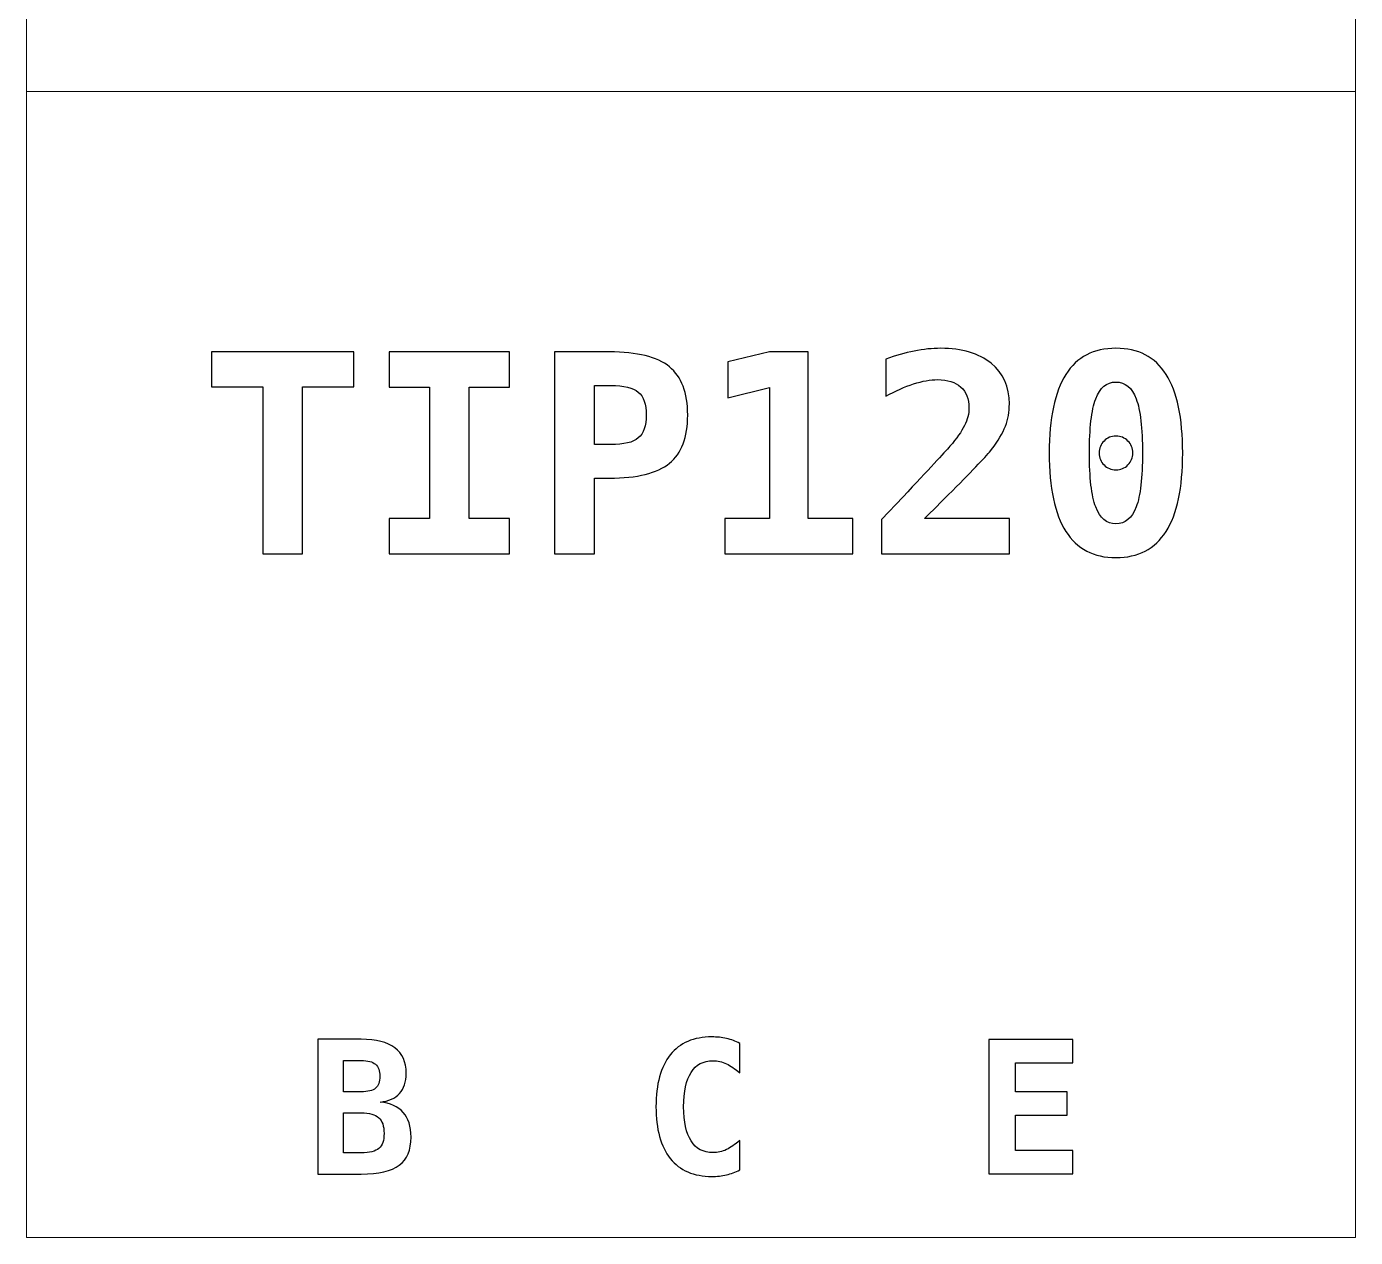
# Model space of a CAD drawing. Header units: centimetres. Extents: x -11.25 to -9.76, y -16.64 to -13.
# Drawn here: x -11.008 to -9.992, y -14.85 to -13.924 of the extents above; entities that cross this region are included whole.
import ezdxf

# ---------------------------------------------------------------- set-up
doc = ezdxf.new("R2010")
doc.units = ezdxf.units.CM
doc.header["$MEASUREMENT"] = 0
doc.layers.add('Layer 1', color=7, linetype='Continuous')

msp = doc.modelspace()

# ---------------------------------------------------------------- linework, layer by layer
at = {"layer": 'Layer 1', "lineweight": 20}
msp.add_lwpolyline([(-11.008, -14.85), (-9.992, -14.85), (-9.992, -13.34), (-11.008, -13.34), (-11.008, -14.85)], close=True, dxfattribs=at)
msp.add_open_spline([(-11.008, -13.9735), (-11.008, -13.9735), (-9.992, -13.9735), (-9.992, -13.9735)], degree=3, dxfattribs=at)
at = {"layer": 'Layer 1', "color": 250}
for points, knots in [([(-10.79699, -14.32703), (-10.79699, -14.32703), (-10.82747, -14.32703), (-10.82747, -14.32703), (-10.82747, -14.32703), (-10.82747, -14.32703), (-10.82747, -14.19939), (-10.82747, -14.19939), (-10.82747, -14.19939), (-10.82747, -14.19939), (-10.86663, -14.19939), (-10.86663, -14.19939), (-10.86663, -14.19939), (-10.86663, -14.19939), (-10.86663, -14.17272), (-10.86663, -14.17272), (-10.86663, -14.17272), (-10.86663, -14.17272), (-10.75783, -14.17272), (-10.75783, -14.17272), (-10.75783, -14.17272), (-10.75783, -14.17272), (-10.75783, -14.19939), (-10.75783, -14.19939), (-10.75783, -14.19939), (-10.75783, -14.19939), (-10.79699, -14.19939), (-10.79699, -14.19939), (-10.79699, -14.19939), (-10.79699, -14.19939), (-10.79699, -14.32703), (-10.79699, -14.32703)], [0, 0, 0, 0, 0.125, 0.125, 0.125, 0.125, 0.25, 0.25, 0.25, 0.25, 0.375, 0.375, 0.375, 0.375, 0.5, 0.5, 0.5, 0.5, 0.625, 0.625, 0.625, 0.625, 0.75, 0.75, 0.75, 0.75, 0.875, 0.875, 0.875, 0.875, 1, 1, 1, 1]), ([(-10.73073, -14.1996), (-10.73073, -14.1996), (-10.73073, -14.17272), (-10.73073, -14.17272), (-10.73073, -14.17272), (-10.73073, -14.17272), (-10.63886, -14.17272), (-10.63886, -14.17272), (-10.63886, -14.17272), (-10.63886, -14.17272), (-10.63886, -14.1996), (-10.63886, -14.1996), (-10.63886, -14.1996), (-10.63886, -14.1996), (-10.66956, -14.1996), (-10.66956, -14.1996), (-10.66956, -14.1996), (-10.66956, -14.1996), (-10.66956, -14.30015), (-10.66956, -14.30015), (-10.66956, -14.30015), (-10.66956, -14.30015), (-10.63886, -14.30015), (-10.63886, -14.30015), (-10.63886, -14.30015), (-10.63886, -14.30015), (-10.63886, -14.32703), (-10.63886, -14.32703), (-10.63886, -14.32703), (-10.63886, -14.32703), (-10.73073, -14.32703), (-10.73073, -14.32703), (-10.73073, -14.32703), (-10.73073, -14.32703), (-10.73073, -14.30015), (-10.73073, -14.30015), (-10.73073, -14.30015), (-10.73073, -14.30015), (-10.70004, -14.30015), (-10.70004, -14.30015), (-10.70004, -14.30015), (-10.70004, -14.30015), (-10.70004, -14.1996), (-10.70004, -14.1996), (-10.70004, -14.1996), (-10.70004, -14.1996), (-10.73073, -14.1996), (-10.73073, -14.1996)], [0, 0, 0, 0, 0.0833333, 0.0833333, 0.0833333, 0.0833333, 0.1666667, 0.1666667, 0.1666667, 0.1666667, 0.25, 0.25, 0.25, 0.25, 0.3333333, 0.3333333, 0.3333333, 0.3333333, 0.4166667, 0.4166667, 0.4166667, 0.4166667, 0.5, 0.5, 0.5, 0.5, 0.5833333, 0.5833333, 0.5833333, 0.5833333, 0.6666667, 0.6666667, 0.6666667, 0.6666667, 0.75, 0.75, 0.75, 0.75, 0.8333333, 0.8333333, 0.8333333, 0.8333333, 0.9166667, 0.9166667, 0.9166667, 0.9166667, 1, 1, 1, 1]), ([(-10.60432, -14.17272), (-10.60432, -14.17272), (-10.56245, -14.17272), (-10.56245, -14.17272), (-10.56245, -14.17272), (-10.54117, -14.17272), (-10.52586, -14.1765), (-10.51652, -14.18408), (-10.51652, -14.18408), (-10.50717, -14.19167), (-10.50251, -14.20398), (-10.50251, -14.22098), (-10.50251, -14.22098), (-10.50251, -14.23799), (-10.50717, -14.2503), (-10.51652, -14.25788), (-10.51652, -14.25788), (-10.52586, -14.26547), (-10.54117, -14.26924), (-10.56245, -14.26924), (-10.56245, -14.26924), (-10.56245, -14.26924), (-10.57384, -14.26924), (-10.57384, -14.26924), (-10.57384, -14.26924), (-10.57384, -14.26924), (-10.57384, -14.32703), (-10.57384, -14.32703), (-10.57384, -14.32703), (-10.57384, -14.32703), (-10.60432, -14.32703), (-10.60432, -14.32703), (-10.60432, -14.32703), (-10.60432, -14.32703), (-10.60432, -14.17272), (-10.60432, -14.17272)], [0, 0, 0, 0, 0.1111111, 0.1111111, 0.1111111, 0.1111111, 0.2222222, 0.2222222, 0.2222222, 0.2222222, 0.3333333, 0.3333333, 0.3333333, 0.3333333, 0.4444444, 0.4444444, 0.4444444, 0.4444444, 0.5555556, 0.5555556, 0.5555556, 0.5555556, 0.6666667, 0.6666667, 0.6666667, 0.6666667, 0.7777778, 0.7777778, 0.7777778, 0.7777778, 0.8888889, 0.8888889, 0.8888889, 0.8888889, 1, 1, 1, 1]), ([(-10.47421, -14.30015), (-10.47421, -14.30015), (-10.4401, -14.30015), (-10.4401, -14.30015), (-10.4401, -14.30015), (-10.4401, -14.30015), (-10.4401, -14.19999), (-10.4401, -14.19999), (-10.4401, -14.19999), (-10.4401, -14.19999), (-10.47181, -14.20786), (-10.47181, -14.20786), (-10.47181, -14.20786), (-10.47181, -14.20786), (-10.47181, -14.18038), (-10.47181, -14.18038), (-10.47181, -14.18038), (-10.47181, -14.18038), (-10.43989, -14.17272), (-10.43989, -14.17272), (-10.43989, -14.17272), (-10.43989, -14.17272), (-10.41043, -14.17272), (-10.41043, -14.17272), (-10.41043, -14.17272), (-10.41043, -14.17272), (-10.41043, -14.30015), (-10.41043, -14.30015), (-10.41043, -14.30015), (-10.41043, -14.30015), (-10.37631, -14.30015), (-10.37631, -14.30015), (-10.37631, -14.30015), (-10.37631, -14.30015), (-10.37631, -14.32703), (-10.37631, -14.32703), (-10.37631, -14.32703), (-10.37631, -14.32703), (-10.47421, -14.32703), (-10.47421, -14.32703), (-10.47421, -14.32703), (-10.47421, -14.32703), (-10.47421, -14.30015), (-10.47421, -14.30015)], [0, 0, 0, 0, 0.0909091, 0.0909091, 0.0909091, 0.0909091, 0.1818182, 0.1818182, 0.1818182, 0.1818182, 0.2727273, 0.2727273, 0.2727273, 0.2727273, 0.3636364, 0.3636364, 0.3636364, 0.3636364, 0.4545455, 0.4545455, 0.4545455, 0.4545455, 0.5454545, 0.5454545, 0.5454545, 0.5454545, 0.6363636, 0.6363636, 0.6363636, 0.6363636, 0.7272727, 0.7272727, 0.7272727, 0.7272727, 0.8181818, 0.8181818, 0.8181818, 0.8181818, 0.9090909, 0.9090909, 0.9090909, 0.9090909, 1, 1, 1, 1]), ([(-10.32138, -14.30015), (-10.32138, -14.30015), (-10.25636, -14.30015), (-10.25636, -14.30015), (-10.25636, -14.30015), (-10.25636, -14.30015), (-10.25636, -14.32703), (-10.25636, -14.32703), (-10.25636, -14.32703), (-10.25636, -14.32703), (-10.35433, -14.32703), (-10.35433, -14.32703), (-10.35433, -14.32703), (-10.35433, -14.32703), (-10.35433, -14.30096), (-10.35433, -14.30096), (-10.35433, -14.30096), (-10.35433, -14.30096), (-10.33779, -14.28343), (-10.33779, -14.28343), (-10.33779, -14.28343), (-10.31817, -14.26254), (-10.30625, -14.2497), (-10.30205, -14.24487), (-10.30205, -14.24487), (-10.2969, -14.23894), (-10.29316, -14.23368), (-10.2909, -14.2291), (-10.2909, -14.2291), (-10.28861, -14.22451), (-10.28748, -14.22), (-10.28748, -14.21552), (-10.28748, -14.21552), (-10.28748, -14.20864), (-10.28956, -14.20331), (-10.29372, -14.19957), (-10.29372, -14.19957), (-10.29789, -14.19579), (-10.30381, -14.19392), (-10.31143, -14.19392), (-10.31143, -14.19392), (-10.3169, -14.19392), (-10.323, -14.19502), (-10.32978, -14.19717), (-10.32978, -14.19717), (-10.33659, -14.19936), (-10.34364, -14.2025), (-10.35102, -14.20663), (-10.35102, -14.20663), (-10.35102, -14.20663), (-10.35102, -14.17819), (-10.35102, -14.17819), (-10.35102, -14.17819), (-10.34364, -14.17551), (-10.33645, -14.17346), (-10.32935, -14.17205), (-10.32935, -14.17205), (-10.3223, -14.17064), (-10.31553, -14.16994), (-10.30907, -14.16994), (-10.30907, -14.16994), (-10.29274, -14.16994), (-10.27989, -14.17375), (-10.27058, -14.18137), (-10.27058, -14.18137), (-10.26123, -14.18895), (-10.25657, -14.19936), (-10.25657, -14.21252), (-10.25657, -14.21252), (-10.25657, -14.21858), (-10.2576, -14.22426), (-10.25961, -14.22956), (-10.25961, -14.22956), (-10.26166, -14.23488), (-10.26515, -14.24077), (-10.27012, -14.24723), (-10.27012, -14.24723), (-10.27376, -14.25192), (-10.28377, -14.26247), (-10.30018, -14.27888), (-10.30018, -14.27888), (-10.30907, -14.28773), (-10.31612, -14.29486), (-10.32138, -14.30015)], [0, 0, 0, 0, 0.047619, 0.047619, 0.047619, 0.047619, 0.0952381, 0.0952381, 0.0952381, 0.0952381, 0.1428571, 0.1428571, 0.1428571, 0.1428571, 0.1904762, 0.1904762, 0.1904762, 0.1904762, 0.2380952, 0.2380952, 0.2380952, 0.2380952, 0.2857143, 0.2857143, 0.2857143, 0.2857143, 0.3333333, 0.3333333, 0.3333333, 0.3333333, 0.3809524, 0.3809524, 0.3809524, 0.3809524, 0.4285714, 0.4285714, 0.4285714, 0.4285714, 0.4761905, 0.4761905, 0.4761905, 0.4761905, 0.5238095, 0.5238095, 0.5238095, 0.5238095, 0.5714286, 0.5714286, 0.5714286, 0.5714286, 0.6190476, 0.6190476, 0.6190476, 0.6190476, 0.6666667, 0.6666667, 0.6666667, 0.6666667, 0.7142857, 0.7142857, 0.7142857, 0.7142857, 0.7619048, 0.7619048, 0.7619048, 0.7619048, 0.8095238, 0.8095238, 0.8095238, 0.8095238, 0.8571429, 0.8571429, 0.8571429, 0.8571429, 0.9047619, 0.9047619, 0.9047619, 0.9047619, 0.952381, 0.952381, 0.952381, 0.952381, 1, 1, 1, 1]), ([(-10.22609, -14.25002), (-10.22609, -14.22331), (-10.22186, -14.20327), (-10.21339, -14.18994), (-10.21339, -14.18994), (-10.20489, -14.1766), (-10.19215, -14.16994), (-10.17511, -14.16994), (-10.17511, -14.16994), (-10.15804, -14.16994), (-10.14527, -14.17657), (-10.13677, -14.18987), (-10.13677, -14.18987), (-10.1283, -14.20317), (-10.12406, -14.22324), (-10.12406, -14.25002), (-10.12406, -14.25002), (-10.12406, -14.27676), (-10.1283, -14.2968), (-10.13677, -14.3101), (-10.13677, -14.3101), (-10.14527, -14.3234), (-10.15804, -14.33003), (-10.17511, -14.33003), (-10.17511, -14.33003), (-10.19215, -14.33003), (-10.20489, -14.32336), (-10.21339, -14.31003), (-10.21339, -14.31003), (-10.22186, -14.29669), (-10.22609, -14.27669), (-10.22609, -14.25002)], [0, 0, 0, 0, 0.125, 0.125, 0.125, 0.125, 0.25, 0.25, 0.25, 0.25, 0.375, 0.375, 0.375, 0.375, 0.5, 0.5, 0.5, 0.5, 0.625, 0.625, 0.625, 0.625, 0.75, 0.75, 0.75, 0.75, 0.875, 0.875, 0.875, 0.875, 1, 1, 1, 1]), ([(-10.57384, -14.19837), (-10.57384, -14.19837), (-10.57384, -14.2436), (-10.57384, -14.2436), (-10.57384, -14.2436), (-10.57384, -14.2436), (-10.56132, -14.2436), (-10.56132, -14.2436), (-10.56132, -14.2436), (-10.55133, -14.2436), (-10.54431, -14.2419), (-10.54029, -14.23855), (-10.54029, -14.23855), (-10.53624, -14.23517), (-10.53422, -14.22931), (-10.53422, -14.22098), (-10.53422, -14.22098), (-10.53422, -14.21266), (-10.53624, -14.2068), (-10.54029, -14.20341), (-10.54029, -14.20341), (-10.54431, -14.20006), (-10.55133, -14.19837), (-10.56132, -14.19837), (-10.56132, -14.19837), (-10.56132, -14.19837), (-10.57384, -14.19837), (-10.57384, -14.19837)], [0, 0, 0, 0, 0.1428571, 0.1428571, 0.1428571, 0.1428571, 0.2857143, 0.2857143, 0.2857143, 0.2857143, 0.4285714, 0.4285714, 0.4285714, 0.4285714, 0.5714286, 0.5714286, 0.5714286, 0.5714286, 0.7142857, 0.7142857, 0.7142857, 0.7142857, 0.8571429, 0.8571429, 0.8571429, 0.8571429, 1, 1, 1, 1]), ([(-10.17511, -14.19576), (-10.18217, -14.19576), (-10.18728, -14.20006), (-10.19053, -14.20867), (-10.19053, -14.20867), (-10.19377, -14.21731), (-10.1954, -14.23107), (-10.1954, -14.25002), (-10.1954, -14.25002), (-10.1954, -14.26893), (-10.19377, -14.28265), (-10.19053, -14.29129), (-10.19053, -14.29129), (-10.18728, -14.2999), (-10.18217, -14.3042), (-10.17511, -14.3042), (-10.17511, -14.3042), (-10.16802, -14.3042), (-10.16287, -14.2999), (-10.15963, -14.29129), (-10.15963, -14.29129), (-10.15638, -14.28265), (-10.15476, -14.26893), (-10.15476, -14.25002), (-10.15476, -14.25002), (-10.15476, -14.23107), (-10.15638, -14.21731), (-10.15963, -14.20867), (-10.15963, -14.20867), (-10.16287, -14.20006), (-10.16802, -14.19576), (-10.17511, -14.19576)], [0, 0, 0, 0, 0.125, 0.125, 0.125, 0.125, 0.25, 0.25, 0.25, 0.25, 0.375, 0.375, 0.375, 0.375, 0.5, 0.5, 0.5, 0.5, 0.625, 0.625, 0.625, 0.625, 0.75, 0.75, 0.75, 0.75, 0.875, 0.875, 0.875, 0.875, 1, 1, 1, 1]), ([(-10.18795, -14.25002), (-10.18795, -14.24638), (-10.18672, -14.24331), (-10.18421, -14.24085), (-10.18421, -14.24085), (-10.18174, -14.23834), (-10.17871, -14.23711), (-10.17511, -14.23711), (-10.17511, -14.23711), (-10.17148, -14.23711), (-10.16841, -14.23834), (-10.16594, -14.24085), (-10.16594, -14.24085), (-10.16344, -14.24331), (-10.1622, -14.24638), (-10.1622, -14.25002), (-10.1622, -14.25002), (-10.1622, -14.25362), (-10.16344, -14.25665), (-10.16594, -14.25912), (-10.16594, -14.25912), (-10.16841, -14.26162), (-10.17148, -14.26286), (-10.17511, -14.26286), (-10.17511, -14.26286), (-10.17871, -14.26286), (-10.18174, -14.26162), (-10.18421, -14.25919), (-10.18421, -14.25919), (-10.18672, -14.25676), (-10.18795, -14.25369), (-10.18795, -14.25002)], [0, 0, 0, 0, 0.125, 0.125, 0.125, 0.125, 0.25, 0.25, 0.25, 0.25, 0.375, 0.375, 0.375, 0.375, 0.5, 0.5, 0.5, 0.5, 0.625, 0.625, 0.625, 0.625, 0.75, 0.75, 0.75, 0.75, 0.875, 0.875, 0.875, 0.875, 1, 1, 1, 1]), ([(-10.78531, -14.69848), (-10.78531, -14.69848), (-10.75217, -14.69848), (-10.75217, -14.69848), (-10.75217, -14.69848), (-10.74072, -14.69848), (-10.73214, -14.70064), (-10.72638, -14.70499), (-10.72638, -14.70499), (-10.72061, -14.70932), (-10.71772, -14.71581), (-10.71772, -14.72444), (-10.71772, -14.72444), (-10.71772, -14.73108), (-10.71941, -14.73623), (-10.72282, -14.73994), (-10.72282, -14.73994), (-10.72621, -14.74368), (-10.7312, -14.74582), (-10.73776, -14.74643), (-10.73776, -14.74643), (-10.7299, -14.74721), (-10.724, -14.74984), (-10.72003, -14.75436), (-10.72003, -14.75436), (-10.71605, -14.75885), (-10.71408, -14.76515), (-10.71408, -14.77324), (-10.71408, -14.77324), (-10.71408, -14.78317), (-10.71706, -14.79034), (-10.72304, -14.79481), (-10.72304, -14.79481), (-10.72901, -14.79926), (-10.73872, -14.80149), (-10.75217, -14.80149), (-10.75217, -14.80149), (-10.75217, -14.80149), (-10.78531, -14.80149), (-10.78531, -14.80149), (-10.78531, -14.80149), (-10.78531, -14.80149), (-10.78531, -14.69848), (-10.78531, -14.69848)], [0, 0, 0, 0, 0.0909091, 0.0909091, 0.0909091, 0.0909091, 0.1818182, 0.1818182, 0.1818182, 0.1818182, 0.2727273, 0.2727273, 0.2727273, 0.2727273, 0.3636364, 0.3636364, 0.3636364, 0.3636364, 0.4545455, 0.4545455, 0.4545455, 0.4545455, 0.5454545, 0.5454545, 0.5454545, 0.5454545, 0.6363636, 0.6363636, 0.6363636, 0.6363636, 0.7272727, 0.7272727, 0.7272727, 0.7272727, 0.8181818, 0.8181818, 0.8181818, 0.8181818, 0.9090909, 0.9090909, 0.9090909, 0.9090909, 1, 1, 1, 1]), ([(-10.46276, -14.79839), (-10.46598, -14.80003), (-10.46934, -14.80128), (-10.47289, -14.8021), (-10.47289, -14.8021), (-10.47642, -14.80293), (-10.48014, -14.80335), (-10.48404, -14.80335), (-10.48404, -14.80335), (-10.49792, -14.80335), (-10.50852, -14.79879), (-10.51581, -14.78964), (-10.51581, -14.78964), (-10.52313, -14.78049), (-10.52677, -14.7673), (-10.52677, -14.75001), (-10.52677, -14.75001), (-10.52677, -14.7327), (-10.52313, -14.71948), (-10.51581, -14.71033), (-10.51581, -14.71033), (-10.50852, -14.70119), (-10.49792, -14.69662), (-10.48404, -14.69662), (-10.48404, -14.69662), (-10.48014, -14.69662), (-10.4764, -14.69705), (-10.47282, -14.69787), (-10.47282, -14.69787), (-10.46922, -14.69869), (-10.46589, -14.69994), (-10.46276, -14.70159), (-10.46276, -14.70159), (-10.46276, -14.70159), (-10.46276, -14.72419), (-10.46276, -14.72419), (-10.46276, -14.72419), (-10.46624, -14.72096), (-10.46965, -14.71861), (-10.47292, -14.71711), (-10.47292, -14.71711), (-10.47621, -14.71563), (-10.4796, -14.71487), (-10.4831, -14.71487), (-10.4831, -14.71487), (-10.49053, -14.71487), (-10.49615, -14.71784), (-10.49994, -14.72374), (-10.49994, -14.72374), (-10.50373, -14.72964), (-10.50563, -14.73839), (-10.50563, -14.75001), (-10.50563, -14.75001), (-10.50563, -14.7616), (-10.50373, -14.77033), (-10.49994, -14.77623), (-10.49994, -14.77623), (-10.49615, -14.78214), (-10.49053, -14.7851), (-10.4831, -14.7851), (-10.4831, -14.7851), (-10.4796, -14.7851), (-10.47621, -14.78435), (-10.47292, -14.78286), (-10.47292, -14.78286), (-10.46965, -14.78136), (-10.46624, -14.77901), (-10.46276, -14.77579), (-10.46276, -14.77579), (-10.46276, -14.77579), (-10.46276, -14.79839), (-10.46276, -14.79839)], [0, 0, 0, 0, 0.0555556, 0.0555556, 0.0555556, 0.0555556, 0.1111111, 0.1111111, 0.1111111, 0.1111111, 0.1666667, 0.1666667, 0.1666667, 0.1666667, 0.2222222, 0.2222222, 0.2222222, 0.2222222, 0.2777778, 0.2777778, 0.2777778, 0.2777778, 0.3333333, 0.3333333, 0.3333333, 0.3333333, 0.3888889, 0.3888889, 0.3888889, 0.3888889, 0.4444444, 0.4444444, 0.4444444, 0.4444444, 0.5, 0.5, 0.5, 0.5, 0.5555556, 0.5555556, 0.5555556, 0.5555556, 0.6111111, 0.6111111, 0.6111111, 0.6111111, 0.6666667, 0.6666667, 0.6666667, 0.6666667, 0.7222222, 0.7222222, 0.7222222, 0.7222222, 0.7777778, 0.7777778, 0.7777778, 0.7777778, 0.8333333, 0.8333333, 0.8333333, 0.8333333, 0.8888889, 0.8888889, 0.8888889, 0.8888889, 0.9444444, 0.9444444, 0.9444444, 0.9444444, 1, 1, 1, 1]), ([(-10.20817, -14.80142), (-10.20817, -14.80142), (-10.27226, -14.80142), (-10.27226, -14.80142), (-10.27226, -14.80142), (-10.27226, -14.80142), (-10.27226, -14.69855), (-10.27226, -14.69855), (-10.27226, -14.69855), (-10.27226, -14.69855), (-10.20817, -14.69855), (-10.20817, -14.69855), (-10.20817, -14.69855), (-10.20817, -14.69855), (-10.20817, -14.71647), (-10.20817, -14.71647), (-10.20817, -14.71647), (-10.20817, -14.71647), (-10.25194, -14.71647), (-10.25194, -14.71647), (-10.25194, -14.71647), (-10.25194, -14.71647), (-10.25194, -14.73865), (-10.25194, -14.73865), (-10.25194, -14.73865), (-10.25194, -14.73865), (-10.21231, -14.73865), (-10.21231, -14.73865), (-10.21231, -14.73865), (-10.21231, -14.73865), (-10.21231, -14.75657), (-10.21231, -14.75657), (-10.21231, -14.75657), (-10.21231, -14.75657), (-10.25194, -14.75657), (-10.25194, -14.75657), (-10.25194, -14.75657), (-10.25194, -14.75657), (-10.25194, -14.7835), (-10.25194, -14.7835), (-10.25194, -14.7835), (-10.25194, -14.7835), (-10.20817, -14.7835), (-10.20817, -14.7835), (-10.20817, -14.7835), (-10.20817, -14.7835), (-10.20817, -14.80142), (-10.20817, -14.80142)], [0, 0, 0, 0, 0.0833333, 0.0833333, 0.0833333, 0.0833333, 0.1666667, 0.1666667, 0.1666667, 0.1666667, 0.25, 0.25, 0.25, 0.25, 0.3333333, 0.3333333, 0.3333333, 0.3333333, 0.4166667, 0.4166667, 0.4166667, 0.4166667, 0.5, 0.5, 0.5, 0.5, 0.5833333, 0.5833333, 0.5833333, 0.5833333, 0.6666667, 0.6666667, 0.6666667, 0.6666667, 0.75, 0.75, 0.75, 0.75, 0.8333333, 0.8333333, 0.8333333, 0.8333333, 0.9166667, 0.9166667, 0.9166667, 0.9166667, 1, 1, 1, 1]), ([(-10.76567, -14.71466), (-10.76567, -14.71466), (-10.76567, -14.73858), (-10.76567, -14.73858), (-10.76567, -14.73858), (-10.76567, -14.73858), (-10.75217, -14.73858), (-10.75217, -14.73858), (-10.75217, -14.73858), (-10.74702, -14.73858), (-10.74336, -14.73766), (-10.74117, -14.73583), (-10.74117, -14.73583), (-10.73898, -14.73399), (-10.7379, -14.73096), (-10.7379, -14.72673), (-10.7379, -14.72673), (-10.7379, -14.72249), (-10.739, -14.71943), (-10.74124, -14.71753), (-10.74124, -14.71753), (-10.74347, -14.71562), (-10.74712, -14.71466), (-10.75217, -14.71466), (-10.75217, -14.71466), (-10.75217, -14.71466), (-10.76567, -14.71466), (-10.76567, -14.71466)], [0, 0, 0, 0, 0.1428571, 0.1428571, 0.1428571, 0.1428571, 0.2857143, 0.2857143, 0.2857143, 0.2857143, 0.4285714, 0.4285714, 0.4285714, 0.4285714, 0.5714286, 0.5714286, 0.5714286, 0.5714286, 0.7142857, 0.7142857, 0.7142857, 0.7142857, 0.8571429, 0.8571429, 0.8571429, 0.8571429, 1, 1, 1, 1]), ([(-10.76567, -14.75476), (-10.76567, -14.75476), (-10.76567, -14.78524), (-10.76567, -14.78524), (-10.76567, -14.78524), (-10.76567, -14.78524), (-10.75217, -14.78524), (-10.75217, -14.78524), (-10.75217, -14.78524), (-10.74568, -14.78524), (-10.74117, -14.78413), (-10.73856, -14.78192), (-10.73856, -14.78192), (-10.73597, -14.77971), (-10.73468, -14.77588), (-10.73468, -14.77042), (-10.73468, -14.77042), (-10.73468, -14.76485), (-10.73604, -14.76085), (-10.73875, -14.7584), (-10.73875, -14.7584), (-10.74145, -14.75598), (-10.74592, -14.75476), (-10.75217, -14.75476), (-10.75217, -14.75476), (-10.75217, -14.75476), (-10.76567, -14.75476), (-10.76567, -14.75476)], [0, 0, 0, 0, 0.1428571, 0.1428571, 0.1428571, 0.1428571, 0.2857143, 0.2857143, 0.2857143, 0.2857143, 0.4285714, 0.4285714, 0.4285714, 0.4285714, 0.5714286, 0.5714286, 0.5714286, 0.5714286, 0.7142857, 0.7142857, 0.7142857, 0.7142857, 0.8571429, 0.8571429, 0.8571429, 0.8571429, 1, 1, 1, 1])]:
    msp.add_open_spline(points, degree=3, knots=knots, dxfattribs=at)

doc.saveas('drawing.dxf')
